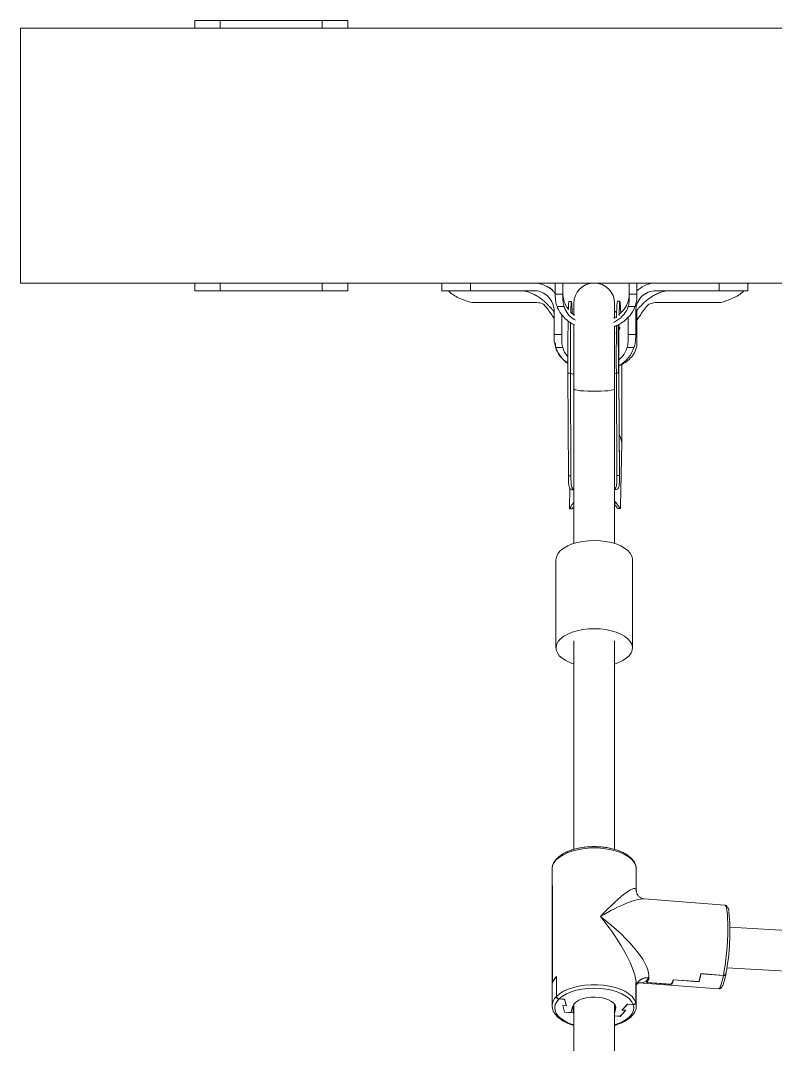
# Model space of a CAD drawing. Header units: millimetres. Extents: x -8092 to 6423, y -6886 to 5604.
# Drawn here: x -670.4 to -374.3, y 3704.8 to 4106.5 of the extents above; entities that cross this region are included whole.
import ezdxf

# ---------------------------------------------------------------- set-up
doc = ezdxf.new("R2010")
doc.units = ezdxf.units.MM
doc.layers.add('DIKOM_ОБЪЕКТ', color=7, linetype='Continuous')

msp = doc.modelspace()

# ---------------------------------------------------------------- linework, layer by layer
at = {"layer": 'DIKOM_ОБЪЕКТ', "color": 7, "linetype": 'Continuous', "lineweight": 15}
for p, q in [((-602.042, 4103.501), (-602.042, 4106.501)), ((-602.042, 4106.501), (-592.042, 4106.501)), ((-592.042, 4106.501), (-592.042, 4103.501)), ((-552.042, 4106.501), (-592.042, 4106.501)), ((-552.042, 4103.501), (-552.042, 4106.501)), ((-552.042, 4106.501), (-542.042, 4106.501)), ((-542.042, 4106.501), (-542.042, 4103.501)), ((-670.405, 4103.501), (-670.405, 4003.501)), ((529.595, 4103.501), (-670.405, 4103.501)), ((529.595, 4003.501), (-670.405, 4003.501)), ((-602.042, 4000.501), (-602.042, 4003.501)), ((-592.042, 4003.501), (-592.042, 4000.501)), ((-552.042, 4000.501), (-552.042, 4003.501)), ((-542.042, 4003.501), (-542.042, 4000.501)), ((-505.146, 4003.501), (-505.146, 4000.501)), ((-493.864, 4003.501), (-493.864, 4000.501)), ((-462.415, 4001.203), (-464.169, 4002.247)), ((-460.658, 4003.501), (-460.658, 3999.07)), ((-457.659, 3999.07), (-457.659, 4003.501)), ((-431.659, 3999.07), (-431.659, 4003.501)), ((-428.659, 4003.501), (-428.659, 3999.07)), ((-396.428, 4003.501), (-396.428, 4000.501)), ((-385.146, 4000.501), (-385.146, 4003.501)), ((-592.042, 4000.501), (-602.042, 4000.501)), ((-552.042, 4000.501), (-592.042, 4000.501)), ((-542.042, 4000.501), (-552.042, 4000.501)), ((-505.146, 4000.501), (-499.867, 4000.501)), ((-498.553, 4000.501), (-501.661, 4000.502)), ((-498.78, 4000.501), (-501.023, 4000.502)), ((-493.864, 4000.501), (-469.146, 4000.501)), ((-460.658, 3999.07), (-457.659, 3999.07)), ((-431.659, 3999.07), (-428.659, 3999.07)), ((-396.428, 4000.501), (-421.146, 4000.501)), ((-397.657, 4000.499), (-391.023, 4000.501)), ((-396.253, 4000.501), (-395.859, 4000.501)), ((-390.957, 4000.501), (-388.22, 4000.501)), ((-493.376, 3995.853), (-468.659, 3995.853)), ((-457.273, 3994.334), (-459.991, 3994.334)), ((-454.328, 3996.252), (-455.328, 3996.246)), ((-453.405, 3995.501), (-453.405, 3990.745)), ((-437.405, 3989.566), (-437.405, 3995.501)), ((-435.331, 3996.37), (-436.331, 3996.363)), ((-429.326, 3994.334), (-432.044, 3994.334)), ((-395.941, 3995.853), (-420.644, 3995.853)), ((-461.146, 3992.501), (-461.146, 3991.501)), ((-461.146, 3991.501), (-461.146, 3983.362)), ((-458.146, 3983.362), (-458.146, 3991.119)), ((-453.14, 3990.902), (-454.434, 3991.866)), ((-432.146, 3983.362), (-432.146, 3989.949)), ((-429.146, 3992.501), (-429.146, 3991.501)), ((-429.146, 3991.501), (-429.146, 3983.362)), ((-453.405, 3987.338), (-453.405, 3961.957)), ((-437.405, 3961.957), (-437.405, 3986.53)), ((-461.146, 3983.362), (-458.146, 3983.362)), ((-436.989, 3983.646), (-436.711, 3983.929)), ((-432.146, 3983.362), (-429.146, 3983.362)), ((-429.195, 3981.151), (-429.178, 3981.85)), ((-461.065, 3981.246), (-461.051, 3980.675)), ((-457.76, 3978.153), (-460.478, 3978.153)), ((-429.813, 3978.153), (-432.531, 3978.153)), ((-455.723, 3968.171), (-454.724, 3968.177)), ((-455.723, 3968.171), (-455.538, 3927.824)), ((-454.724, 3968.177), (-454.539, 3927.831)), ((-436.88, 3968.087), (-436.727, 3968.289)), ((-436.727, 3968.289), (-435.727, 3968.295)), ((-436.727, 3968.289), (-436.542, 3927.942)), ((-435.727, 3968.295), (-435.542, 3927.948)), ((-435.727, 3968.295), (-435.725, 3968.275)), ((-435.535, 3926.847), (-435.725, 3968.275)), ((-453.405, 3961.957), (-453.405, 3901.338)), ((-437.405, 3901.338), (-437.405, 3961.957)), ((-434.64, 3940.689), (-435.077, 3916.092)), ((-455.538, 3927.824), (-454.539, 3927.831)), ((-436.542, 3927.942), (-435.542, 3927.948)), ((-454.952, 3923.009), (-455.091, 3915.175)), ((-453.405, 3922.433), (-454.148, 3922.428)), ((-453.405, 3922.311), (-454.148, 3922.428)), ((-436.702, 3922.536), (-437.405, 3922.409)), ((-436.702, 3922.536), (-437.405, 3922.532)), ((-453.405, 3917.483), (-453.802, 3916.974)), ((-436.621, 3917.08), (-437.405, 3917.969)), ((-437.405, 3917.075), (-436.621, 3917.08)), ((-455.066, 3914.927), (-454.061, 3914.934)), ((-453.802, 3916.974), (-453.405, 3916.976)), ((-436.19, 3915.044), (-435.183, 3915.051)), ((-460.405, 3894.978), (-460.405, 3860.367)), ((-430.405, 3860.367), (-430.405, 3894.978)), ((-453.405, 3863.153), (-453.405, 3781.303)), ((-437.405, 3781.297), (-437.405, 3863.153)), ((-461.905, 3773.616), (-461.902, 3773.765)), ((-461.905, 3773.616), (-461.905, 3765.915)), ((-428.905, 3765.188), (-428.905, 3773.616)), ((-461.905, 3765.828), (-461.905, 3719.968)), ((-461.721, 3728.988), (-461.721, 3767.147)), ((-461.721, 3767.06), (-461.721, 3728.902)), ((-394.226, 3759.474), (-425.819, 3761.86)), ((-246.448, 3742.623), (-392.171, 3750.745)), ((-394.724, 3731.894), (-403.623, 3732.566)), ((-403.539, 3732.482), (-403.539, 3732.559)), ((-403.539, 3732.482), (-394.739, 3731.817)), ((-393.384, 3734.788), (-247.338, 3726.648)), ((-461.721, 3728.988), (-461.695, 3728.986)), ((-460.255, 3731.275), (-460.255, 3723.574)), ((-460.255, 3731.275), (-460.209, 3731.272)), ((-460.209, 3731.409), (-460.209, 3723.621)), ((-429.112, 3729.06), (-429.112, 3721.273)), ((-429.112, 3728.923), (-429.095, 3728.922)), ((-429.095, 3721.221), (-429.095, 3728.922)), ((-428.905, 3727.756), (-428.905, 3728.396)), ((-427.974, 3728.929), (-396.711, 3726.568)), ((-424.89, 3729.102), (-415.001, 3728.356)), ((-424.605, 3729.63), (-424.605, 3729.141)), ((-415.211, 3728.431), (-424.605, 3729.141)), ((-424.145, 3730.91), (-423.898, 3730.891)), ((-415.001, 3728.356), (-415.001, 3728.821)), ((-414.504, 3730.181), (-404.368, 3729.416)), ((-414.257, 3730.163), (-404.269, 3729.408)), ((-404.269, 3729.408), (-404.269, 3729.757)), ((-428.905, 3719.968), (-428.905, 3727.669)), ((-459.216, 3722.63), (-457.006, 3722.464)), ((-457.036, 3722.516), (-459.168, 3722.677)), ((-456.282, 3719.925), (-457.036, 3722.516)), ((-456.282, 3719.925), (-457.006, 3722.464)), ((-453.405, 3720.543), (-453.405, 3521.721)), ((-437.405, 3521.716), (-437.405, 3720.543)), ((-432.285, 3720.647), (-434.528, 3718.282)), ((-432.344, 3720.601), (-434.528, 3718.282)), ((-432.344, 3720.601), (-430.134, 3720.434)), ((-430.153, 3720.486), (-432.285, 3720.647)), ((-461.905, 3719.968), (-461.888, 3719.589)), ((-456.282, 3719.925), (-457.766, 3720.037)), ((-457.766, 3720.037), (-457.027, 3717.446)), ((-457.766, 3720.037), (-457.027, 3717.497)), ((-457.027, 3717.497), (-457.027, 3717.446)), ((-454.54, 3717.309), (-457.027, 3717.497)), ((-457.027, 3717.446), (-453.665, 3717.192)), ((-454.54, 3717.309), (-453.81, 3719.738)), ((-453.665, 3717.192), (-453.665, 3720.11)), ((-437, 3718.469), (-437.405, 3717.12)), ((-437, 3719.738), (-437, 3718.469)), ((-435.273, 3715.803), (-433.045, 3718.17)), ((-435.243, 3715.852), (-433.045, 3718.17)), ((-433.045, 3718.17), (-434.528, 3718.282)), ((-428.908, 3719.823), (-428.905, 3719.968)), ((-435.243, 3715.852), (-437.405, 3716.015)), ((-437.405, 3715.964), (-435.273, 3715.803)), ((-435.273, 3715.854), (-435.273, 3715.803))]:
    msp.add_line(p, q, dxfattribs=at)
at = {"layer": 'DIKOM_ОБЪЕКТ', "color": 7, "linetype": 'Continuous', "lineweight": 15, "flags": 128}
for points in [[(-453.998, 3991.601), (-454.057, 3993.109), (-454.122, 3994.405), (-454.186, 3995.366), (-454.251, 3995.98), (-454.313, 3996.242), (-454.374, 3996.147), (-454.432, 3995.698), (-454.487, 3994.898), (-454.537, 3993.758), (-454.583, 3992.291), (-454.595, 3991.831)], [(-435.007, 3991.868), (-435.061, 3993.227), (-435.125, 3994.523), (-435.19, 3995.484), (-435.254, 3996.098), (-435.317, 3996.36), (-435.378, 3996.265), (-435.436, 3995.815), (-435.49, 3995.016), (-435.541, 3993.876), (-435.587, 3992.408), (-435.625, 3990.748)], [(-455.655, 3988.714), (-455.659, 3988.438), (-455.688, 3986.102), (-455.711, 3983.528), (-455.727, 3980.743), (-455.737, 3977.78), (-455.739, 3974.673), (-455.735, 3971.458), (-455.723, 3968.171)], [(-454.665, 3988.007), (-454.688, 3986.109), (-454.711, 3983.534), (-454.727, 3980.749), (-454.737, 3977.786), (-454.739, 3974.679), (-454.735, 3971.464), (-454.724, 3968.177)], [(-436.684, 3986.926), (-436.692, 3986.22), (-436.715, 3983.645), (-436.731, 3980.86), (-436.74, 3977.898), (-436.743, 3974.791), (-436.738, 3971.575), (-436.727, 3968.289)], [(-435.678, 3987.393), (-435.692, 3986.226), (-435.715, 3983.652), (-435.731, 3980.867), (-435.74, 3977.904), (-435.743, 3974.797), (-435.738, 3971.582), (-435.727, 3968.295)], [(-434.64, 3940.689), (-434.607, 3942.837), (-434.58, 3945.245), (-434.559, 3947.885), (-434.544, 3950.725), (-434.537, 3953.733), (-434.536, 3956.876), (-434.543, 3960.116), (-434.556, 3963.416), (-434.576, 3966.739), (-434.603, 3970.046), (-434.617, 3971.569)], [(-437.405, 3967.89), (-436.888, 3968.082), (-436.88, 3968.087)], [(-453.405, 3961.957), (-453.3, 3961.805), (-452.837, 3961.608), (-452.027, 3961.427), (-450.907, 3961.271), (-449.53, 3961.148), (-447.96, 3961.062), (-446.27, 3961.018), (-444.54, 3961.018), (-442.851, 3961.062), (-441.281, 3961.148), (-439.904, 3961.271), (-438.784, 3961.427), (-437.973, 3961.608), (-437.511, 3961.805), (-437.405, 3961.957)], [(-445.405, 3902.497), (-447.695, 3902.409), (-449.931, 3902.147), (-452.061, 3901.716), (-454.035, 3901.128), (-455.807, 3900.396), (-457.335, 3899.536), (-458.583, 3898.57), (-459.522, 3897.52), (-460.131, 3896.409), (-460.394, 3895.266), (-460.405, 3894.978)], [(-430.405, 3894.978), (-430.416, 3895.266), (-430.68, 3896.409), (-431.288, 3897.52), (-432.227, 3898.57), (-433.476, 3899.536), (-435.004, 3900.396), (-436.775, 3901.128), (-438.749, 3901.716), (-440.879, 3902.147), (-443.115, 3902.409), (-445.405, 3902.497)], [(-445.405, 3867.886), (-447.695, 3867.798), (-449.931, 3867.536), (-452.061, 3867.106), (-454.035, 3866.517), (-455.807, 3865.785), (-457.335, 3864.925), (-458.583, 3863.959), (-459.522, 3862.909), (-460.131, 3861.798), (-460.394, 3860.655), (-460.306, 3859.504), (-459.869, 3858.374), (-459.093, 3857.291), (-457.996, 3856.28), (-456.603, 3855.364), (-454.949, 3854.566), (-453.405, 3854.006)], [(-437.405, 3854.006), (-435.862, 3854.566), (-434.207, 3855.364), (-432.815, 3856.28), (-431.718, 3857.291), (-430.941, 3858.374), (-430.504, 3859.504), (-430.416, 3860.655), (-430.68, 3861.798), (-431.288, 3862.909), (-432.227, 3863.959), (-433.476, 3864.925), (-435.004, 3865.785), (-436.775, 3866.517), (-438.749, 3867.106), (-440.879, 3867.536), (-443.115, 3867.798), (-445.405, 3867.886)], [(-461.902, 3773.765), (-461.726, 3774.832), (-461.181, 3776.039), (-460.283, 3777.192), (-459.052, 3778.265), (-457.515, 3779.234), (-455.707, 3780.077), (-453.668, 3780.775), (-451.444, 3781.313), (-449.085, 3781.679), (-446.644, 3781.864), (-444.175, 3781.864), (-441.733, 3781.68), (-439.374, 3781.315), (-437.15, 3780.777), (-435.11, 3780.08), (-433.301, 3779.237), (-431.763, 3778.268), (-430.531, 3777.196), (-429.632, 3776.043), (-429.086, 3774.836), (-428.905, 3773.616)], [(-394.724, 3731.894), (-394.384, 3733.82), (-394.068, 3735.952), (-393.783, 3738.24), (-393.536, 3740.636), (-393.331, 3743.084), (-393.175, 3745.53), (-393.069, 3747.921), (-393.016, 3750.203), (-393.019, 3752.325), (-393.075, 3754.24), (-393.185, 3755.906), (-393.346, 3757.284), (-393.554, 3758.346), (-393.805, 3759.066), (-394.092, 3759.43), (-394.226, 3759.474)], [(-460.209, 3723.621), (-458.967, 3724.68), (-457.427, 3725.634), (-455.621, 3726.464), (-453.591, 3727.15), (-451.38, 3727.679), (-449.037, 3728.037), (-446.614, 3728.218), (-444.165, 3728.217), (-441.743, 3728.034), (-439.402, 3727.673), (-437.193, 3727.143), (-435.165, 3726.454), (-433.362, 3725.623), (-431.825, 3724.667), (-430.588, 3723.607), (-429.676, 3722.468), (-429.112, 3721.273)], [(-396.711, 3726.568), (-396.527, 3726.613), (-396.185, 3726.98), (-395.827, 3727.703), (-395.461, 3728.768), (-395.096, 3730.149), (-394.739, 3731.817)], [(-459.168, 3722.677), (-457.9, 3723.702), (-456.331, 3724.615), (-454.499, 3725.396), (-452.448, 3726.025), (-450.227, 3726.488), (-447.891, 3726.773), (-445.495, 3726.873), (-443.096, 3726.787), (-440.753, 3726.515), (-438.522, 3726.065), (-436.457, 3725.448), (-434.607, 3724.678), (-433.017, 3723.774), (-431.726, 3722.757), (-430.763, 3721.652), (-430.153, 3720.486)], [(-459.216, 3722.63), (-460.119, 3721.546), (-460.686, 3720.405), (-460.903, 3719.235), (-460.765, 3718.062), (-460.276, 3716.913), (-459.447, 3715.813), (-458.297, 3714.789), (-456.851, 3713.864), (-455.144, 3713.059), (-453.405, 3712.448)], [(-437, 3718.469), (-436.92, 3719.358), (-437.212, 3720.237), (-437.861, 3721.066), (-438.84, 3721.81), (-440.106, 3722.435), (-441.604, 3722.914), (-443.267, 3723.227), (-445.024, 3723.36), (-446.798, 3723.307), (-448.511, 3723.07), (-450.088, 3722.659), (-451.461, 3722.093), (-452.569, 3721.397), (-453.363, 3720.6), (-453.81, 3719.738)], [(-437.405, 3712.448), (-435.621, 3713.077), (-433.92, 3713.885), (-432.481, 3714.814), (-431.339, 3715.84), (-430.518, 3716.941), (-430.037, 3718.091), (-429.908, 3719.264), (-430.134, 3720.434)], [(-428.905, 3719.968), (-428.905, 3719.987), (-429.095, 3721.221)], [(-453.405, 3717.161), (-453.506, 3717.176), (-453.665, 3717.192)]]:
    msp.add_lwpolyline(points, dxfattribs=at)
at = {"layer": 'DIKOM_ОБЪЕКТ', "color": 7, "linetype": 'Continuous', "lineweight": 15}
for centre, radius, start, end in [((-445.405, 3995.501), 8, 0, 180), ((-421.146, 3992.501), 8, 90.00008, 180.00078), ((-436.583, 3993.282), 18.978, 171.01741, 180.5715), ((-377.789, 3990.306), 58.854, 174.09261, 180.45484), ((-453.318, 3969.934), 2.25, 231.33659, 267.77973), ((-441.547, 3940.495), 6.909, 1.60359, 30.83345), ((-457.634, 3765.906), 4.271, 163.11611, 179.88905), ((-457.638, 3765.82), 4.267, 163.10861, 179.89655), ((-477.698, 3748.852), 85.497, 349.13056, 5.39343), ((-436.132, 3738.59), 33.062, 343.89009, 349.50127), ((-435.7, 3738.497), 32.718, 343.87244, 349.40607), ((-456.062, 3727.136), 5.954, 134.14326, 161.87743), ((-456.098, 3727.068), 5.915, 134.6577, 161.93882), ((-433.18, 3727.748), 4.275, 0.10776, 17.87903), ((-433.16, 3727.664), 4.255, 0.07631, 17.1969), ((-424.78, 3726.542), 4.413, 81.72264, 159.16009), ((-424.715, 3726.431), 4.514, 82.74128, 158.14145), ((-431.097, 3732.717), 7.183, 329.78137, 345.42187), ((-431.243, 3732.842), 7.6, 330.85261, 345.12165), ((-421.848, 3732.132), 7.599, 330.85259, 345.12335), ((-421.205, 3731.969), 7.179, 329.77737, 345.42586), ((-456.827, 3719.825), 5.08, 132.43794, 178.3807)]:
    msp.add_arc(centre, radius, start, end, dxfattribs=at)
for major_axis, ratio, start_param, end_param in [((16.268, 19.056), 0.1445614, 6.1154456, 7.5367206), ((21.171, 14.357), 0.2181448, 0.2680119, 1.308825), ((20.81, -16.751), 0.2983621, 0.1206052, 1.6914015), ((-15.518, 21.054), 0.266356, 3.4883684, 4.9096435), ((-15.518, 21.054), 0.266356, 3.4759652, 3.4883684), ((20.81, -16.751), 0.2983621, 5.8829027, 6.4037905)]:
    msp.add_ellipse((-445.405, 3746.792), major_axis=major_axis, ratio=ratio, start_param=start_param, end_param=end_param, dxfattribs=at)
for points, knots in [([(-460.767, 3999.419), (-460.982, 3999.739), (-461.884, 4001.089), (-464.434, 4002.611), (-467.176, 4003.442), (-468.778, 4003.49), (-469.146, 4003.501)], [0, 0, 0, 0, 0.1191704, 0.5024663, 0.8859131, 1, 1, 1, 1]), ([(-462.61, 4001.346), (-462.738, 4001.44), (-463.022, 4001.648), (-463.27, 4001.802), (-463.406, 4001.887)], [0, 0, 0, 0, 0.4511297, 1, 1, 1, 1]), ([(-428.659, 4000.477), (-427.765, 4001.199), (-425.904, 4002.701), (-423.144, 4003.433), (-421.529, 4003.488), (-421.146, 4003.501)], [0, 0, 0, 0, 0.4134557, 0.8608033, 1, 1, 1, 1]), ([(-385.146, 4002.826), (-385.036, 4003), (-384.904, 4003.206), (-384.88, 4003.421), (-384.876, 4003.456)], [0, 0, 0, 0, 0.839483, 1, 1, 1, 1]), ([(-493.864, 4000.501), (-493.946, 4000.501), (-494.361, 4000.501), (-496.076, 4000.501), (-498.49, 4000.501), (-501.027, 4000.502), (-502.864, 4000.501), (-504.199, 4000.501), (-505.011, 4000.501), (-505.088, 4000.501), (-505.125, 4000.501)], [0, 0, 0, 0, 0.01237623, 0.06189273, 0.26112359, 0.40963705, 0.56245425, 0.71096421, 0.86378201, 1, 1, 1, 1]), ([(-502.575, 4000.501), (-502.39, 4000.29), (-501.758, 3999.571), (-500.132, 3998.472), (-497.389, 3997.012), (-494.886, 3996.289), (-493.376, 3995.853)], [0, 0, 0, 0, 0.1034798, 0.3531111, 0.6099776, 1, 1, 1, 1]), ([(-499.867, 4000.501), (-499.483, 4000.501), (-498.701, 4000.501), (-497.488, 4000.501), (-496.872, 4000.501)], [0, 0, 0, 0, 0.4920485, 1, 1, 1, 1]), ([(-499.512, 4000.501), (-498.395, 4000.501), (-496.059, 4000.5), (-493.571, 4000.5), (-492.272, 4000.499)], [0, 0, 0, 0, 0.4781572, 1, 1, 1, 1]), ([(-494.256, 4000.5), (-493.32, 4000.5), (-491.36, 4000.499), (-488.852, 4000.5), (-487.542, 4000.501)], [0, 0, 0, 0, 0.4774669, 1, 1, 1, 1]), ([(-480.695, 4000.501), (-480.681, 4000.501), (-480.61, 4000.501), (-480.994, 4000.499), (-481.828, 4000.498), (-483.006, 4000.499), (-483.923, 4000.5), (-484.346, 4000.501)], [0, 0, 0, 0, 0.0642348, 0.3067815, 0.5493315, 0.7918934, 1, 1, 1, 1]), ([(-474.336, 4000.486), (-474.257, 4000.486), (-474.098, 4000.485), (-473.932, 4000.486), (-473.848, 4000.486)], [0, 0, 0, 0, 0.4980815, 1, 1, 1, 1]), ([(-474.016, 4000.501), (-473.649, 4000.479), (-472.951, 4000.436), (-471.13, 3999.957), (-469.387, 3999.245), (-467.961, 3998.475), (-466.865, 3997.773), (-465.944, 3997.117), (-465.065, 3996.4), (-464.111, 3995.545), (-463.208, 3994.505), (-462.333, 3993.735), (-461.742, 3993.043), (-461.336, 3992.528), (-461.242, 3992.282), (-461.219, 3992.221), (-461.206, 3992.187), (-461.195, 3992.159), (-461.184, 3992.124), (-461.16, 3992.029), (-461.159, 3991.974), (-461.145, 3991.919), (-461.146, 3991.622), (-461.146, 3991.508), (-461.146, 3991.465)], [0, 0, 0, 0, 0.1500225, 0.2851146, 0.4009868, 0.4910561, 0.5496515, 0.5954394, 0.6534399, 0.7214396, 0.7882246, 0.8449096, 0.8958256, 0.9200189, 0.9244457, 0.9261169, 0.9275731, 0.9290176, 0.9306029, 0.93441, 0.9572857, 0.9761213, 0.9907968, 1, 1, 1, 1]), ([(-469.146, 4000.501), (-468.92, 4000.495), (-467.801, 4000.466), (-465.81, 3999.937), (-463.538, 3998.421), (-461.902, 3996.233), (-461.214, 3994.131), (-461.161, 3992.868), (-461.146, 3992.501)], [0, 0, 0, 0, 0.054126, 0.2683285, 0.4825337, 0.6972879, 0.9119827, 1, 1, 1, 1]), ([(-461.921, 4000.796), (-461.981, 4000.848), (-462.101, 4000.951), (-462.211, 4001.041), (-462.266, 4001.085)], [0, 0, 0, 0, 0.5002008, 1, 1, 1, 1]), ([(-460.658, 3998.126), (-460.658, 3998.207), (-460.658, 3998.525), (-460.658, 3998.837), (-460.658, 3999.07)], [0, 0, 0, 0, 0.256461, 1, 1, 1, 1]), ([(-459.991, 3994.334), (-460.186, 3994.957), (-460.584, 3996.225), (-460.633, 3997.485), (-460.658, 3998.126)], [0, 0, 0, 0, 0.4916264, 1, 1, 1, 1]), ([(-457.659, 3999.07), (-457.659, 3998.996), (-457.659, 3998.628), (-457.651, 3997.677), (-457.718, 3996.165), (-457.422, 3994.948), (-457.273, 3994.334)], [0, 0, 0, 0, 0.04836441, 0.24188676, 0.61709317, 1, 1, 1, 1]), ([(-455.407, 3993.092), (-455.703, 3993.435), (-456.286, 3994.11), (-456.814, 3995.252), (-457.173, 3996.228), (-457.413, 3997.143), (-457.554, 3997.856), (-457.648, 3998.551), (-457.659, 3999.056), (-457.659, 3999.211), (-457.658, 3999.26)], [0, 0, 0, 0, 0.1833914, 0.3612494, 0.5269922, 0.612279, 0.7069003, 0.8153515, 0.942813, 1, 1, 1, 1]), ([(-431.666, 3999.081), (-431.669, 3998.964), (-431.675, 3998.608), (-431.783, 3997.691), (-432.078, 3996.326), (-432.935, 3994.201), (-434.141, 3992.353), (-435.493, 3991.405), (-435.854, 3991.152)], [0, 0, 0, 0, 0.0365981, 0.1112482, 0.295379, 0.4864148, 0.8629958, 1, 1, 1, 1]), ([(-432.044, 3994.334), (-432.02, 3994.41), (-431.904, 3994.794), (-431.751, 3995.494), (-431.666, 3996.272), (-431.651, 3997.352), (-431.659, 3998.234), (-431.659, 3998.947), (-431.659, 3999.07)], [0, 0, 0, 0, 0.048373, 0.2420573, 0.4357215, 0.5324318, 0.9194039, 1, 1, 1, 1]), ([(-428.659, 3998.123), (-428.682, 3997.503), (-428.731, 3996.244), (-429.125, 3994.977), (-429.326, 3994.334)], [0, 0, 0, 0, 0.492156, 1, 1, 1, 1]), ([(-429.146, 3989.191), (-429.146, 3989.151), (-429.146, 3989.075), (-429.146, 3989.258), (-429.146, 3989.916), (-429.146, 3990.646), (-429.145, 3991.194), (-429.147, 3991.699), (-429.143, 3991.963), (-429.126, 3992.035), (-429.124, 3992.076), (-429.101, 3992.147), (-429.09, 3992.179), (-429.079, 3992.206), (-429.065, 3992.241), (-429.042, 3992.301), (-428.946, 3992.543), (-428.539, 3993.048), (-427.905, 3993.775), (-426.986, 3994.619), (-426.049, 3995.649), (-425.108, 3996.504), (-424.282, 3997.162), (-423.408, 3997.784), (-422.326, 3998.477), (-420.885, 3999.252), (-419.122, 3999.964), (-417.272, 4000.439), (-416.553, 4000.48), (-416.175, 4000.501)], [0, 0, 0, 0, 0.0388036, 0.0739689, 0.1248403, 0.1722229, 0.2059968, 0.227863, 0.241701, 0.2543392, 0.2685388, 0.2714402, 0.2726371, 0.2737368, 0.2748738, 0.2761901, 0.279636, 0.2982672, 0.3378135, 0.3883493, 0.4466765, 0.494113, 0.5336544, 0.5679285, 0.6140502, 0.6849404, 0.7760993, 0.8822822, 1, 1, 1, 1]), ([(-428.659, 3999.07), (-428.659, 3998.99), (-428.659, 3998.678), (-428.659, 3998.361), (-428.659, 3998.126)], [0, 0, 0, 0, 0.2562665, 1, 1, 1, 1]), ([(-413.306, 4000.487), (-413.256, 4000.486), (-413.157, 4000.486), (-413.058, 4000.485), (-413.008, 4000.485)], [0, 0, 0, 0, 0.4996015, 1, 1, 1, 1]), ([(-405.922, 4000.501), (-405.969, 4000.501), (-406.519, 4000.5), (-407.507, 4000.498), (-408.69, 4000.498), (-409.412, 4000.5), (-409.722, 4000.501), (-409.638, 4000.501), (-409.634, 4000.501)], [0, 0, 0, 0, 0.0221746, 0.2636348, 0.5050872, 0.7465565, 0.9880119, 1, 1, 1, 1]), ([(-402.467, 4000.501), (-401.161, 4000.5), (-398.66, 4000.499), (-396.708, 4000.5), (-395.776, 4000.5)], [0, 0, 0, 0, 0.5224474, 1, 1, 1, 1]), ([(-385.167, 4000.501), (-385.16, 4000.501), (-385.067, 4000.501), (-385.424, 4000.501), (-386.278, 4000.501), (-387.714, 4000.501), (-389.651, 4000.502), (-392.423, 4000.501), (-394.922, 4000.501), (-396.428, 4000.501)], [0, 0, 0, 0, 0.0122911, 0.1651392, 0.3136807, 0.4665278, 0.6150663, 0.7679165, 1, 1, 1, 1]), ([(-395.941, 3995.853), (-395.858, 3995.873), (-395.443, 3995.975), (-393.729, 3996.437), (-391.304, 3997.32), (-388.803, 3998.711), (-387.344, 3999.743), (-386.812, 4000.386), (-386.717, 4000.501)], [0, 0, 0, 0, 0.02077067, 0.10389276, 0.43832233, 0.68760595, 0.94412025, 1, 1, 1, 1]), ([(-468.659, 3995.853), (-468.434, 3995.846), (-467.32, 3995.812), (-466.091, 3995.663), (-465.318, 3995.208), (-465.284, 3995.188)], [0, 0, 0, 0, 0.1945833, 0.9645977, 1, 1, 1, 1]), ([(-465.296, 3995.215), (-465.299, 3995.212), (-465.305, 3995.208), (-465.24, 3995.14), (-465.131, 3995.029), (-464.966, 3994.857), (-464.643, 3994.501), (-464.143, 3993.913), (-463.2, 3992.742), (-462.302, 3991.356), (-461.522, 3990.186), (-461.213, 3989.709), (-461.146, 3989.606)], [0, 0, 0, 0, 0.04334522, 0.06613446, 0.08777351, 0.13146613, 0.17808422, 0.29039645, 0.43335889, 0.77492227, 0.95105814, 1, 1, 1, 1]), ([(-453.093, 3987.05), (-453.543, 3987.267), (-454.884, 3987.913), (-456.732, 3989.405), (-458.535, 3991.431), (-459.523, 3993.127), (-459.912, 3994.129), (-459.991, 3994.334)], [0, 0, 0, 0, 0.14263119, 0.42459013, 0.67963406, 0.93440063, 1, 1, 1, 1]), ([(-457.273, 3994.334), (-457.061, 3993.782), (-456.483, 3992.277), (-454.999, 3990.309), (-453.456, 3989.314), (-452.806, 3988.895)], [0, 0, 0, 0, 0.2506991, 0.6844232, 1, 1, 1, 1]), ([(-437.83, 3988.055), (-437.238, 3988.367), (-435.926, 3989.057), (-433.956, 3990.775), (-432.635, 3992.656), (-432.156, 3994.016), (-432.044, 3994.334)], [0, 0, 0, 0, 0.2240968, 0.4957649, 0.8822042, 1, 1, 1, 1]), ([(-429.326, 3994.334), (-429.496, 3993.918), (-430.156, 3992.307), (-431.687, 3990.261), (-433.818, 3988.412), (-435.658, 3987.201), (-436.997, 3986.638), (-437.634, 3986.37)], [0, 0, 0, 0, 0.1164663, 0.4514212, 0.6400859, 0.8288287, 1, 1, 1, 1]), ([(-428.623, 3988.927), (-428.623, 3988.926), (-428.621, 3988.92), (-428.612, 3988.928), (-428.6, 3988.942), (-428.584, 3988.968), (-428.559, 3989.025), (-428.5, 3989.163), (-428.289, 3989.542), (-427.86, 3990.055), (-427.156, 3991.112), (-426.39, 3992.35), (-425.452, 3993.578), (-424.858, 3994.29), (-424.451, 3994.75), (-424.251, 3994.961), (-424.119, 3995.096), (-424.038, 3995.178), (-424.002, 3995.218), (-423.986, 3995.241), (-423.997, 3995.234), (-423.997, 3995.234)], [0, 0, 0, 0, 0.0019496, 0.0103256, 0.014121, 0.018003, 0.0273422, 0.0399051, 0.0746153, 0.1801224, 0.270853, 0.5442685, 0.6898363, 0.8183413, 0.8681769, 0.9113922, 0.9316356, 0.9516654, 0.973628, 0.9996872, 1, 1, 1, 1]), ([(-420.644, 3995.853), (-420.736, 3995.852), (-421.198, 3995.848), (-422.352, 3995.757), (-423.343, 3995.422), (-423.987, 3995.204)], [0, 0, 0, 0, 0.08026793, 0.40209161, 1, 1, 1, 1]), ([(-437.002, 3990.291), (-437.198, 3990.099), (-437.408, 3989.895), (-437.689, 3989.787), (-437.708, 3989.78)], [0, 0, 0, 0, 0.9355826, 1, 1, 1, 1]), ([(-436.897, 3992.293), (-436.903, 3992.316), (-436.952, 3992.489), (-437.032, 3992.254), (-437.389, 3991.792), (-437.405, 3991.772)], [0, 0, 0, 0, 0.1258426, 0.9614217, 1, 1, 1, 1]), ([(-428.659, 3992.894), (-428.659, 3992.667), (-428.659, 3992.313), (-428.659, 3991.899), (-428.659, 3991.696), (-428.659, 3991.596), (-428.659, 3991.498), (-428.659, 3991.401), (-428.659, 3991.307), (-428.659, 3991.214), (-428.659, 3991.124), (-428.659, 3991.035), (-428.659, 3990.948), (-428.659, 3990.862), (-428.659, 3990.778), (-428.659, 3990.696), (-428.659, 3990.615), (-428.659, 3990.536), (-428.659, 3990.458), (-428.659, 3990.382), (-428.659, 3990.307), (-428.659, 3990.234), (-428.659, 3990.162), (-428.659, 3990.092), (-428.659, 3988.649), (-428.658, 3985.572), (-428.659, 3982.081), (-428.659, 3980.249), (-428.659, 3980.072)], [0, 0, 0, 0, 0.0637701, 0.099159, 0.1080089, 0.1166395, 0.1250696, 0.1333178, 0.1413667, 0.1492391, 0.1569261, 0.1644464, 0.1718002, 0.1789831, 0.1860182, 0.1928964, 0.1996318, 0.2062151, 0.2126648, 0.2189626, 0.2251411, 0.2311766, 0.2370789, 0.2428667, 0.2485301, 0.5917345, 0.960467, 1, 1, 1, 1]), ([(-428.659, 3992.894), (-428.659, 3991.797), (-428.659, 3989.419), (-428.659, 3985.05), (-428.659, 3981.791), (-428.659, 3980.072)], [0, 0, 0, 0, 0.2880524, 0.6245208, 1, 1, 1, 1]), ([(-435.896, 3968.072), (-435.903, 3969.509), (-435.919, 3972.302), (-435.937, 3976.182), (-435.953, 3979.592), (-435.972, 3982.511), (-435.999, 3984.895), (-436.022, 3986.397), (-436.045, 3987.009), (-436.048, 3987.092)], [0, 0, 0, 0, 0.19118044, 0.37131906, 0.54025295, 0.69787085, 0.84412217, 0.97900031, 1, 1, 1, 1]), ([(-435.998, 3984.688), (-435.849, 3984.88), (-435.606, 3985.193), (-435.404, 3985.591), (-435.35, 3985.852), (-435.44, 3986.036), (-435.655, 3986.128), (-435.908, 3986.101), (-436.024, 3986.089)], [0, 0, 0, 0, 0.2379109, 0.38729, 0.5115009, 0.635811, 0.8327995, 1, 1, 1, 1]), ([(-461.146, 3982.283), (-461.146, 3982.375), (-461.146, 3982.735), (-461.146, 3983.095), (-461.146, 3983.362)], [0, 0, 0, 0, 0.2562581, 1, 1, 1, 1]), ([(-460.478, 3978.153), (-460.674, 3978.812), (-461.071, 3980.153), (-461.12, 3981.565), (-461.146, 3982.283)], [0, 0, 0, 0, 0.4915851, 1, 1, 1, 1]), ([(-458.146, 3983.362), (-458.146, 3983.277), (-458.146, 3982.853), (-458.138, 3981.771), (-458.205, 3980.093), (-457.909, 3978.804), (-457.76, 3978.153)], [0, 0, 0, 0, 0.0483854, 0.2418969, 0.6170889, 1, 1, 1, 1]), ([(-432.531, 3978.153), (-432.508, 3978.233), (-432.391, 3978.636), (-432.238, 3979.38), (-432.153, 3980.222), (-432.139, 3981.408), (-432.146, 3982.399), (-432.146, 3983.221), (-432.146, 3983.362)], [0, 0, 0, 0, 0.0483322, 0.242013, 0.4356834, 0.5323989, 0.9193955, 1, 1, 1, 1]), ([(-429.146, 3982.279), (-429.169, 3981.585), (-429.218, 3980.174), (-429.612, 3978.834), (-429.813, 3978.153)], [0, 0, 0, 0, 0.4921602, 1, 1, 1, 1]), ([(-429.146, 3983.362), (-429.146, 3983.27), (-429.146, 3982.91), (-429.146, 3982.55), (-429.146, 3982.283)], [0, 0, 0, 0, 0.2563582, 1, 1, 1, 1]), ([(-460.658, 3980.099), (-460.635, 3979.516), (-460.587, 3978.333), (-460.192, 3977.279), (-459.991, 3976.744)], [0, 0, 0, 0, 0.4921362, 1, 1, 1, 1]), ([(-455.735, 3971.898), (-456.248, 3972.283), (-457.48, 3973.21), (-459.012, 3975.123), (-460.011, 3976.887), (-460.399, 3977.938), (-460.478, 3978.153)], [0, 0, 0, 0, 0.2398587, 0.5767962, 0.9133419, 1, 1, 1, 1]), ([(-457.76, 3978.153), (-457.559, 3977.566), (-457.115, 3976.267), (-456.224, 3975.21), (-455.736, 3974.631)], [0, 0, 0, 0, 0.4521825, 1, 1, 1, 1]), ([(-435.922, 3973.2), (-435.523, 3973.535), (-434.232, 3974.617), (-433.126, 3976.398), (-432.644, 3977.82), (-432.531, 3978.153)], [0, 0, 0, 0, 0.2559337, 0.8261445, 1, 1, 1, 1]), ([(-429.813, 3978.153), (-429.983, 3977.717), (-430.642, 3976.026), (-432.181, 3973.894), (-434.183, 3972.021), (-435.352, 3971.279), (-435.874, 3970.947)], [0, 0, 0, 0, 0.1469745, 0.5696866, 0.8077536, 1, 1, 1, 1]), ([(-429.326, 3976.744), (-429.131, 3977.261), (-428.734, 3978.313), (-428.684, 3979.495), (-428.659, 3980.096)], [0, 0, 0, 0, 0.4916183, 1, 1, 1, 1]), ([(-459.991, 3976.744), (-459.821, 3976.406), (-459.159, 3975.095), (-457.728, 3973.484), (-456.22, 3972.469), (-455.736, 3972.143)], [0, 0, 0, 0, 0.1909917, 0.7403113, 1, 1, 1, 1]), ([(-435.972, 3970.905), (-435.608, 3971.052), (-434.399, 3971.541), (-432.628, 3972.713), (-430.61, 3974.477), (-429.777, 3975.948), (-429.326, 3976.744)], [0, 0, 0, 0, 0.1191061, 0.3962549, 0.67314, 1, 1, 1, 1]), ([(-454.148, 3922.428), (-454.404, 3922.521), (-454.916, 3922.708), (-455.316, 3923.598), (-455.49, 3924.857), (-455.53, 3926.322), (-455.536, 3927.342), (-455.538, 3927.824)], [0, 0, 0, 0, 0.2085018, 0.4176336, 0.6158222, 0.8182635, 1, 1, 1, 1]), ([(-454.539, 3927.831), (-454.536, 3927.268), (-454.53, 3926.142), (-454.471, 3924.58), (-454.22, 3923.395), (-453.85, 3922.76), (-453.495, 3922.639), (-453.405, 3922.609)], [0, 0, 0, 0, 0.2357501, 0.4715716, 0.7042048, 0.9253416, 1, 1, 1, 1]), ([(-437.405, 3922.768), (-437.313, 3922.806), (-436.965, 3922.952), (-436.693, 3923.678), (-436.536, 3924.892), (-436.531, 3926.371), (-436.538, 3927.422), (-436.542, 3927.942)], [0, 0, 0, 0, 0.08612354, 0.32439336, 0.54770426, 0.77603758, 1, 1, 1, 1]), ([(-435.542, 3927.948), (-435.538, 3927.385), (-435.529, 3926.258), (-435.541, 3924.698), (-435.706, 3923.489), (-436.086, 3922.76), (-436.51, 3922.606), (-436.702, 3922.536)], [0, 0, 0, 0, 0.2117702, 0.4235845, 0.6330869, 0.8340459, 1, 1, 1, 1]), ([(-436.621, 3917.08), (-436.349, 3916.705), (-435.803, 3915.954), (-435.357, 3915.212), (-435.154, 3914.97), (-435.095, 3915.218), (-435.083, 3915.798), (-435.077, 3916.092)], [0, 0, 0, 0, 0.2054145, 0.4115439, 0.6040936, 0.7989662, 1, 1, 1, 1]), ([(-455.091, 3915.175), (-455.091, 3915.054), (-455.092, 3914.811), (-454.929, 3915.147), (-454.528, 3915.902), (-454.043, 3916.617), (-453.802, 3916.974)], [0, 0, 0, 0, 0.2527782, 0.5095417, 0.7558897, 1, 1, 1, 1]), ([(-453.405, 3915.936), (-453.406, 3915.936), (-453.663, 3915.57), (-453.89, 3915.187), (-454.05, 3914.858), (-454.06, 3914.939), (-454.061, 3914.941)], [0, 0, 0, 0, 0.00089234, 0.51294297, 0.98459145, 1, 1, 1, 1]), ([(-436.19, 3915.057), (-436.191, 3915.053), (-436.221, 3914.961), (-436.424, 3915.295), (-436.821, 3915.868), (-437.252, 3916.391), (-437.405, 3916.577)], [0, 0, 0, 0, 0.0187598, 0.4153338, 0.792282, 1, 1, 1, 1]), ([(-428.929, 3773.362), (-428.921, 3773.412), (-428.844, 3773.875), (-429.007, 3774.762), (-429.425, 3775.968), (-430.167, 3777.113), (-431.187, 3778.189), (-432.49, 3779.182), (-434.049, 3780.069), (-435.83, 3780.831), (-437.792, 3781.453), (-439.895, 3781.924), (-442.099, 3782.24), (-444.363, 3782.396), (-446.646, 3782.389), (-448.906, 3782.219), (-451.1, 3781.89), (-453.189, 3781.406), (-455.134, 3780.774), (-456.9, 3780), (-458.455, 3779.094), (-459.764, 3778.064), (-460.799, 3776.924), (-461.503, 3775.696), (-461.865, 3774.633), (-461.862, 3773.994), (-461.861, 3773.791)], [0, 0, 0, 0, 0.0050436, 0.0466148, 0.0879644, 0.1299992, 0.1733184, 0.2177466, 0.2627271, 0.3077817, 0.3527172, 0.3975173, 0.4422102, 0.4868341, 0.5314293, 0.5760341, 0.6206761, 0.6653995, 0.7102485, 0.7552745, 0.8005107, 0.8459553, 0.8913817, 0.9362129, 0.9797459, 1, 1, 1, 1]), ([(-425.874, 3761.872), (-425.934, 3761.876), (-426.115, 3761.888), (-426.742, 3762.061), (-427.575, 3762.548), (-428.317, 3763.332), (-428.756, 3764.198), (-428.897, 3764.861), (-428.897, 3765.058), (-428.896, 3765.127)], [0, 0, 0, 0, 0.0830258, 0.2482775, 0.4187999, 0.5946176, 0.7658344, 0.9183601, 1, 1, 1, 1]), ([(-392.597, 3757.14), (-392.62, 3757.277), (-392.712, 3757.806), (-392.9, 3758.345), (-393.197, 3758.899), (-393.574, 3759.268), (-394.006, 3759.498), (-394.229, 3759.463), (-394.256, 3759.458)], [0, 0, 0, 0, 0.1152413, 0.4481777, 0.6525375, 0.8193414, 0.9780397, 1, 1, 1, 1]), ([(-394.764, 3728.588), (-394.727, 3728.682), (-394.556, 3729.104), (-394.281, 3730.116), (-393.968, 3731.443), (-393.786, 3732.39), (-393.714, 3732.763)], [0, 0, 0, 0, 0.09945928, 0.44967223, 0.78314401, 1, 1, 1, 1]), ([(-393.75, 3732.651), (-393.758, 3732.565), (-393.775, 3732.372), (-393.93, 3732.109), (-394.186, 3731.908), (-394.474, 3731.814), (-394.663, 3731.816), (-394.739, 3731.817)], [0, 0, 0, 0, 0.1872145, 0.4186629, 0.6429165, 0.8564618, 1, 1, 1, 1]), ([(-393.735, 3732.73), (-393.74, 3732.659), (-393.754, 3732.481), (-393.885, 3732.224), (-394.104, 3732.031), (-394.365, 3731.917), (-394.569, 3731.885), (-394.699, 3731.892), (-394.724, 3731.894)], [0, 0, 0, 0, 0.15312158, 0.38589104, 0.6118264, 0.75337419, 0.95369899, 1, 1, 1, 1]), ([(-428.804, 3728.26), (-428.776, 3728.31), (-428.68, 3728.479), (-428.319, 3728.803), (-427.971, 3728.947), (-427.956, 3728.948), (-427.949, 3728.948)], [0, 0, 0, 0, 0.1454857, 0.489914, 0.7898215, 1, 1, 1, 1]), ([(-396.682, 3726.583), (-396.492, 3726.594), (-396.096, 3726.615), (-395.669, 3726.935), (-395.325, 3727.339), (-395.036, 3727.846), (-394.85, 3728.354), (-394.764, 3728.588)], [0, 0, 0, 0, 0.15076302, 0.31398841, 0.50215831, 0.77059588, 1, 1, 1, 1]), ([(-459.216, 3722.63), (-459.23, 3722.632), (-459.367, 3722.643), (-459.625, 3722.711), (-459.94, 3722.903), (-460.134, 3723.135), (-460.237, 3723.365), (-460.249, 3723.501), (-460.255, 3723.574)], [0, 0, 0, 0, 0.0260805, 0.2583398, 0.4881874, 0.709221, 0.8434186, 1, 1, 1, 1]), ([(-459.168, 3722.677), (-459.265, 3722.691), (-459.485, 3722.723), (-459.764, 3722.863), (-459.999, 3723.064), (-460.158, 3723.303), (-460.208, 3723.507), (-460.209, 3723.612), (-460.209, 3723.621)], [0, 0, 0, 0, 0.182634, 0.4149291, 0.569279, 0.7739832, 0.9788797, 1, 1, 1, 1]), ([(-429.112, 3721.273), (-429.112, 3721.263), (-429.113, 3721.161), (-429.16, 3720.969), (-429.328, 3720.736), (-429.583, 3720.566), (-429.872, 3720.481), (-430.069, 3720.485), (-430.153, 3720.486)], [0, 0, 0, 0, 0.0211186, 0.2210553, 0.4213807, 0.6275173, 0.8430827, 1, 1, 1, 1]), ([(-429.095, 3721.221), (-429.104, 3721.137), (-429.122, 3720.962), (-429.272, 3720.726), (-429.509, 3720.542), (-429.809, 3720.433), (-430.028, 3720.434), (-430.134, 3720.434)], [0, 0, 0, 0, 0.1811954, 0.3816342, 0.5867066, 0.8003016, 1, 1, 1, 1]), ([(-461.846, 3719.524), (-461.83, 3719.291), (-461.786, 3718.644), (-461.37, 3717.616), (-460.647, 3716.471), (-459.622, 3715.395), (-458.321, 3714.401), (-456.758, 3713.517), (-455.116, 3712.797), (-453.928, 3712.443), (-453.405, 3712.287)], [0, 0, 0, 0, 0.0726819, 0.2019531, 0.3333779, 0.4688128, 0.6077075, 0.7483388, 0.889203, 1, 1, 1, 1]), ([(-437.405, 3712.281), (-436.83, 3712.457), (-435.594, 3712.834), (-433.913, 3713.586), (-432.355, 3714.489), (-431.047, 3715.52), (-430.011, 3716.66), (-429.307, 3717.888), (-428.945, 3718.952), (-428.948, 3719.592), (-428.949, 3719.797)], [0, 0, 0, 0, 0.1191756, 0.2559913, 0.3934554, 0.5315408, 0.6695771, 0.8058043, 0.9380876, 1, 1, 1, 1])]:
    msp.add_open_spline(points, degree=3, knots=knots, dxfattribs=at)

doc.saveas('drawing.dxf')
